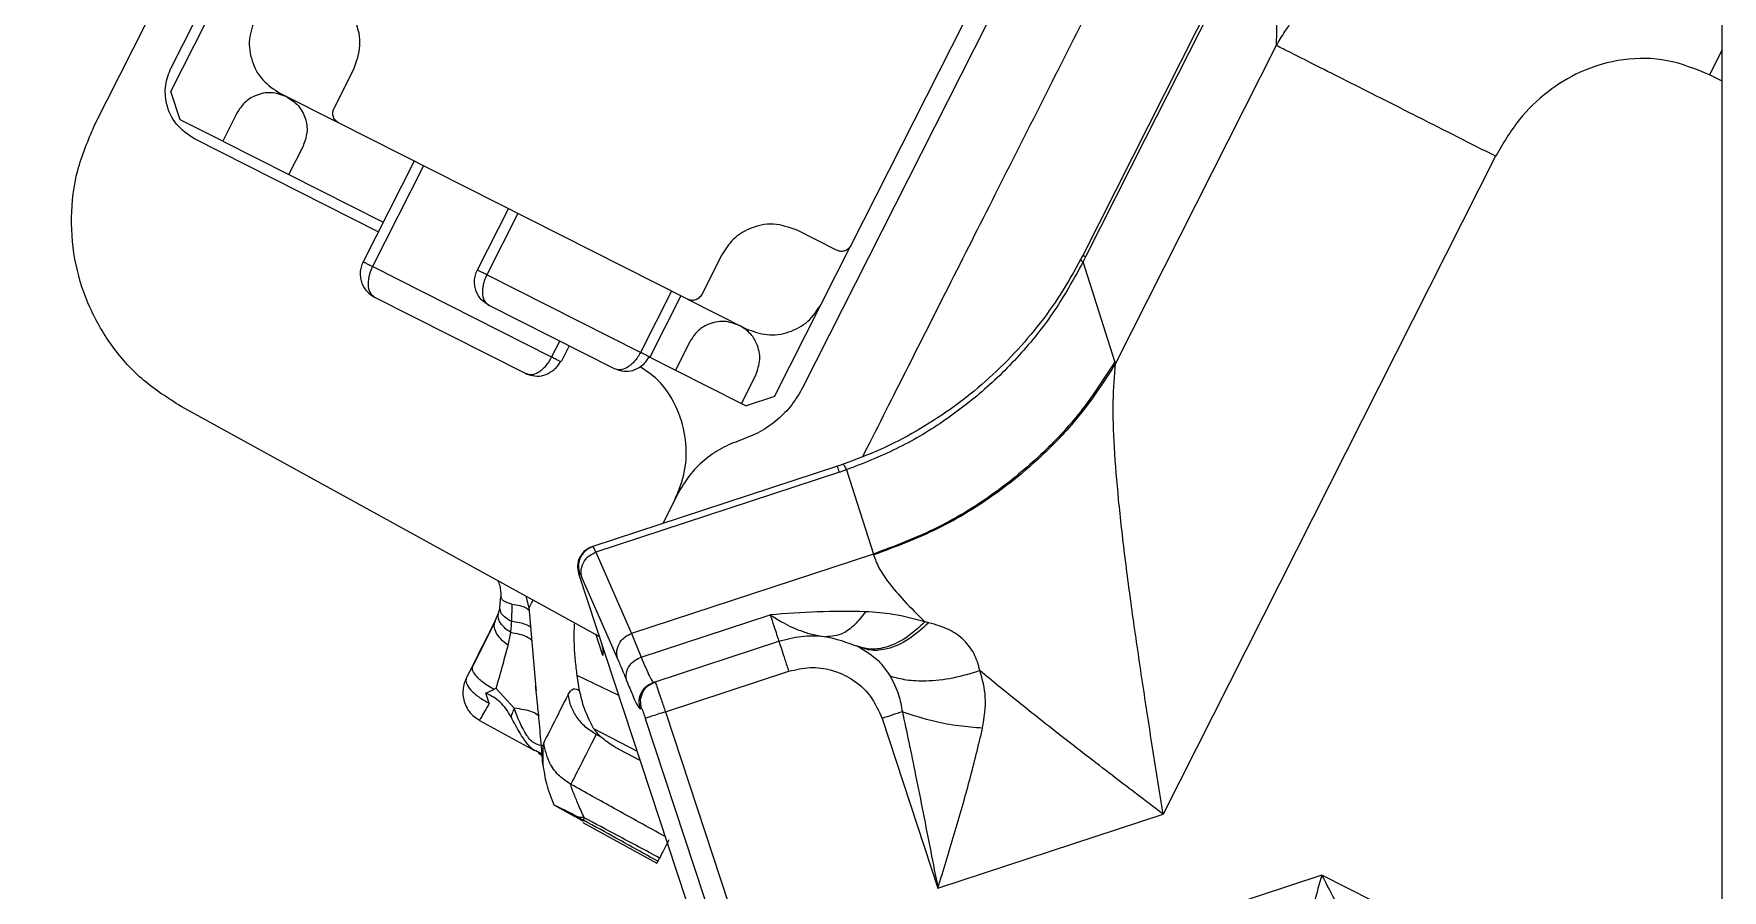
# Model space of a CAD drawing. Header units: millimetres. Extents: x 169 to 14583, y -399 to 10804.
# Drawn here: x 2418 to 2577.8, y 2912 to 2993.1 of the extents above; entities that cross this region are included whole.
import ezdxf

# ---------------------------------------------------------------- set-up
doc = ezdxf.new("R2010")
doc.units = ezdxf.units.MM
doc.header["$LTSCALE"] = 35

msp = doc.modelspace()

# ---------------------------------------------------------------- linework, layer by layer
at = {"color": 7, "linetype": 'Continuous', "lineweight": 18}
for p, q in [((2577.772, 2366.159), (2577.772, 3236.159)), ((2423.729, 2984.335), (2460.433, 3056.959)), ((2430.982, 2987.6), (2462.105, 3049.183)), ((2430.992, 2989.836), (2460.31, 3047.849)), ((2520.108, 3017.628), (2490.789, 2959.616)), ((2512.008, 3006.035), (2495.319, 2973.013)), ((2532.951, 3003.135), (2517.259, 2972.085)), ((2535.634, 2994.659), (2535.579, 2991.954)), ((2535.579, 2991.954), (2520.367, 2961.854)), ((2577.772, 2991.53), (2576.583, 2989.178)), ((2446.404, 2985.969), (2448.299, 2989.717)), ((2577.772, 2988.577), (2576.583, 2989.178)), ((2431.865, 2984.913), (2430.982, 2987.6)), ((2446.846, 2984.625), (2441.312, 2987.422)), ((2435.881, 2982.884), (2431.865, 2984.913)), ((2437.234, 2985.561), (2435.881, 2982.884)), ((2479.868, 2967.936), (2446.846, 2984.625)), ((2450.603, 2974.323), (2433.199, 2983.119)), ((2435.881, 2982.884), (2442.129, 2979.726)), ((2442.129, 2979.726), (2443.482, 2982.404)), ((2556.333, 2981.465), (2524.857, 2919.184)), ((2442.129, 2979.726), (2451.054, 2975.216)), ((2453.986, 2981.017), (2449.159, 2971.467)), ((2454.878, 2980.566), (2450.052, 2971.016)), ((2459.979, 2970.705), (2462.91, 2976.506)), ((2463.803, 2976.055), (2460.871, 2970.254)), ((2493.975, 2972.571), (2490.227, 2974.466)), ((2483.106, 2972.126), (2481.211, 2968.378)), ((2492.522, 2967.479), (2495.319, 2973.013)), ((2467.009, 2962.446), (2450.052, 2971.016)), ((2475.419, 2962.902), (2460.871, 2970.254)), ((2520.31, 2962.038), (2517.294, 2971.471)), ((2478.351, 2968.703), (2475.419, 2962.902)), ((2464.543, 2960.891), (2450.263, 2968.108)), ((2472.952, 2961.347), (2461.082, 2967.346)), ((2479.243, 2968.252), (2476.311, 2962.451)), ((2479.868, 2967.936), (2485.401, 2965.14)), ((2488.102, 2958.733), (2492.522, 2967.479)), ((2467.009, 2962.446), (2467.776, 2963.963)), ((2480.074, 2963.91), (2478.721, 2961.233)), ((2468.668, 2963.512), (2467.902, 2961.995)), ((2476.311, 2962.451), (2476.249, 2962.482)), ((2476.249, 2962.482), (2478.721, 2961.233)), ((2465.24, 2960.71), (2464.543, 2960.891)), ((2467.902, 2961.995), (2467.839, 2962.027)), ((2473.65, 2961.166), (2472.952, 2961.347)), ((2478.721, 2961.233), (2484.968, 2958.076)), ((2484.968, 2958.076), (2486.322, 2960.753)), ((2471.514, 2936.023), (2431.941, 2957.789)), ((2484.968, 2958.076), (2485.415, 2957.85)), ((2488.102, 2958.733), (2485.415, 2957.85)), ((2494.045, 2952.126), (2470.91, 2944.525)), ((2494.233, 2951.553), (2471.189, 2943.982)), ((2494.904, 2951.779), (2497.453, 2943.81)), ((2478.992, 2949.575), (2477.54, 2946.703)), ((2470.943, 2944.526), (2470.582, 2944.384)), ((2470.835, 2944.5), (2470.91, 2944.525)), ((2470.91, 2944.525), (2470.941, 2944.463)), ((2470.941, 2944.463), (2471.189, 2943.982)), ((2471.189, 2943.982), (2474.561, 2936.289)), ((2497.453, 2943.81), (2474.561, 2936.289)), ((2469.559, 2941.976), (2469.635, 2942.001)), ((2469.559, 2941.976), (2497.027, 2858.373)), ((2462.116, 2938.756), (2462.212, 2939.791)), ((2464.868, 2938.684), (2464.602, 2939.872)), ((2461.675, 2937.481), (2461.98, 2938.23)), ((2463.231, 2937.414), (2463.272, 2939.048)), ((2464.863, 2938.794), (2465.508, 2931.105)), ((2461.668, 2937.465), (2459.497, 2933.064)), ((2475.476, 2934.051), (2487.686, 2938.063)), ((2462.886, 2935.151), (2463.145, 2936.377)), ((2471.861, 2934.224), (2471.177, 2936.248)), ((2474.561, 2936.289), (2475.476, 2934.051)), ((2476.798, 2931.723), (2488.505, 2935.57)), ((2492.232, 2936.104), (2492.927, 2935.984)), ((2459.545, 2933.265), (2458.929, 2932.048)), ((2469.657, 2930.86), (2469.43, 2932.318)), ((2473.356, 2930.419), (2469.43, 2932.318)), ((2477.768, 2928.884), (2489.441, 2932.719)), ((2460.786, 2930.656), (2461.543, 2930.999)), ((2461.1, 2929.691), (2460.786, 2930.656)), ((2463.467, 2929.225), (2461.768, 2931.097)), ((2476.85, 2931.682), (2476.259, 2931.45)), ((2476.3, 2931.442), (2476.798, 2931.723)), ((2476.657, 2931.677), (2476.798, 2931.723)), ((2476.798, 2931.723), (2476.834, 2931.626)), ((2475.382, 2929.153), (2475.523, 2929.199)), ((2477.768, 2928.884), (2495.872, 2873.782)), ((2460.173, 2928.068), (2465.398, 2925.208)), ((2470.792, 2927.657), (2470.795, 2927.645)), ((2470.969, 2927.306), (2475.087, 2925.149)), ((2475.869, 2928.26), (2493.973, 2873.158)), ((2498.277, 2928.254), (2503.556, 2912.186)), ((2466.185, 2923.884), (2466.042, 2925.624)), ((2471.696, 2926.479), (2471.224, 2926.73)), ((2465.583, 2925.18), (2466.092, 2924.902)), ((2475.377, 2924.267), (2473.401, 2925.311)), ((2467.205, 2920.061), (2469.138, 2918.992)), ((2470.015, 2918.51), (2469.138, 2918.992)), ((2503.556, 2912.186), (2524.857, 2919.184)), ((2469.953, 2918.397), (2476.971, 2914.537)), ((2539.895, 2913.418), (2506.731, 2902.521)), ((2563.336, 2901.571), (2539.895, 2913.418))]:
    msp.add_line(p, q, dxfattribs=at)
at = {"color": 7, "linetype": 'Continuous', "lineweight": 18, "flags": 128}
for points in [[(2530.361, 2997.32), (2523.179, 2983.11), (2517.536, 2971.945)], [(2469.876, 2941.572), (2471.765, 2937.264), (2473.248, 2933.879)]]:
    msp.add_lwpolyline(points, dxfattribs=at)
at = {"color": 7, "linetype": 'Continuous', "lineweight": 18}
for points, knots in [([(2535.939, 3031.217), (2534.896, 3029.154), (2532.812, 3025.029), (2529.317, 3018.113), (2525.612, 3010.784), (2521.72, 3003.083), (2517.703, 2995.135), (2513.614, 2987.044), (2509.377, 2978.659), (2505.041, 2970.081), (2500.731, 2961.551), (2497.839, 2955.83), (2496.493, 2953.167), (2496.431, 2953.044)], [0, 0, 0, 0, 0.0965915, 0.193183, 0.2897744, 0.3863659, 0.4829574, 0.5795489, 0.6761404, 0.7823781, 0.8886157, 0.9948534, 1, 1, 1, 1]), ([(2448.299, 2989.717), (2448.56, 2990.457), (2449.083, 2991.935), (2448.602, 2994.13), (2447.512, 2995.846), (2446.477, 2996.507), (2445.959, 2996.838)], [0, 0, 0, 0, 0.279619, 0.5592379, 0.7796189, 1, 1, 1, 1]), ([(2438.972, 2994.543), (2438.731, 2993.887), (2438.247, 2992.575), (2438.549, 2990.459), (2439.56, 2988.575), (2440.728, 2987.807), (2441.312, 2987.422)], [0, 0, 0, 0, 0.2500204, 0.4999888, 0.7498503, 1, 1, 1, 1]), ([(2535.579, 2991.954), (2535.847, 2992.394), (2536.32, 2993.172), (2536.835, 2993.926), (2537.059, 2994.254)], [0, 0, 0, 0, 0.5652642, 1, 1, 1, 1]), ([(2556.333, 2981.465), (2555.013, 2982.133), (2552.372, 2983.467), (2548.546, 2985.401), (2544.987, 2987.2), (2541.76, 2988.83), (2539.02, 2990.215), (2536.831, 2991.322), (2535.996, 2991.743), (2535.579, 2991.954)], [0, 0, 0, 0, 0.1400086, 0.2800171, 0.4200257, 0.5600343, 0.7066895, 0.8533448, 1, 1, 1, 1]), ([(2433.199, 2983.119), (2432.587, 2983.534), (2431.362, 2984.364), (2430.499, 2986.3), (2430.367, 2988.214), (2430.784, 2989.296), (2430.992, 2989.836)], [0, 0, 0, 0, 0.279619, 0.5592379, 0.779619, 1, 1, 1, 1]), ([(2576.583, 2989.178), (2575.264, 2989.711), (2572.654, 2990.766), (2568.344, 2990.797), (2564.47, 2989.674), (2561.148, 2987.625), (2558.362, 2984.945), (2557.025, 2982.653), (2556.333, 2981.465)], [0, 0, 0, 0, 0.1758357, 0.3476037, 0.5246248, 0.6711612, 0.8296343, 1, 1, 1, 1]), ([(2441.937, 2987.106), (2441.449, 2987.279), (2440.472, 2987.624), (2439.023, 2987.307), (2437.89, 2986.587), (2437.453, 2985.903), (2437.234, 2985.561)], [0, 0, 0, 0, 0.27961898, 0.55923796, 0.779619, 1, 1, 1, 1]), ([(2441.937, 2987.106), (2442.323, 2986.852), (2443.094, 2986.344), (2443.761, 2985.1), (2443.96, 2983.703), (2443.641, 2982.837), (2443.482, 2982.404)], [0, 0, 0, 0, 0.2503077, 0.5000197, 0.7499119, 1, 1, 1, 1]), ([(2446.846, 2984.625), (2446.723, 2984.708), (2446.478, 2984.874), (2446.306, 2985.262), (2446.279, 2985.644), (2446.362, 2985.861), (2446.404, 2985.969)], [0, 0, 0, 0, 0.2796189, 0.5592379, 0.779619, 1, 1, 1, 1]), ([(2431.941, 2957.789), (2430.728, 2958.558), (2428.302, 2960.097), (2425.393, 2963.321), (2423.199, 2967.039), (2421.835, 2971.221), (2421.423, 2975.659), (2421.96, 2980.181), (2423.139, 2982.95), (2423.729, 2984.335)], [0, 0, 0, 0, 0.1400116, 0.2800232, 0.4200347, 0.5600463, 0.7066975, 0.8533488, 1, 1, 1, 1]), ([(2490.227, 2974.466), (2489.488, 2974.727), (2488.009, 2975.251), (2485.814, 2974.769), (2484.098, 2973.679), (2483.437, 2972.644), (2483.106, 2972.126)], [0, 0, 0, 0, 0.279619, 0.5592379, 0.7796189, 1, 1, 1, 1]), ([(2495.319, 2973.013), (2495.236, 2972.89), (2495.07, 2972.645), (2494.682, 2972.473), (2494.3, 2972.447), (2494.083, 2972.53), (2493.975, 2972.571)], [0, 0, 0, 0, 0.2796189, 0.5592379, 0.779619, 1, 1, 1, 1]), ([(2517.065, 2971.706), (2516.452, 2970.599), (2515.224, 2968.385), (2512.995, 2965.302), (2510.502, 2962.429), (2507.741, 2959.807), (2504.743, 2957.456), (2501.531, 2955.405), (2498.146, 2953.645), (2495.77, 2952.753), (2494.582, 2952.307)], [0, 0, 0, 0, 0.1248332, 0.2497416, 0.3746986, 0.4996924, 0.6247186, 0.7497761, 0.8748669, 1, 1, 1, 1]), ([(2517.259, 2972.085), (2517.223, 2972.014), (2517.159, 2971.888), (2517.094, 2971.762), (2517.065, 2971.706)], [0, 0, 0, 0, 0.559949, 1, 1, 1, 1]), ([(2517.065, 2971.706), (2517.07, 2971.681), (2517.081, 2971.637), (2517.229, 2971.522), (2517.294, 2971.471)], [0, 0, 0, 0, 0.56, 1, 1, 1, 1]), ([(2517.536, 2971.945), (2517.448, 2971.99), (2517.289, 2972.07), (2517.268, 2972.081), (2517.259, 2972.085)], [0, 0, 0, 0, 0.5600017, 1, 1, 1, 1]), ([(2517.536, 2971.945), (2517.491, 2971.856), (2517.411, 2971.698), (2517.33, 2971.54), (2517.294, 2971.471)], [0, 0, 0, 0, 0.559886, 1, 1, 1, 1]), ([(2449.159, 2971.467), (2449.088, 2971.3), (2448.945, 2970.968), (2448.875, 2970.436), (2448.908, 2969.921), (2449.084, 2969.287), (2449.5, 2968.598), (2450.009, 2968.271), (2450.263, 2968.108)], [0, 0, 0, 0, 0.1275387, 0.2545409, 0.3807528, 0.5061029, 0.7537658, 1, 1, 1, 1]), ([(2450.052, 2971.016), (2449.939, 2971.073), (2449.767, 2971.16), (2449.559, 2971.265), (2449.416, 2971.337), (2449.301, 2971.396), (2449.19, 2971.452), (2449.171, 2971.461), (2449.159, 2971.467)], [0, 0, 0, 0, 0.2394628, 0.3683684, 0.5000082, 0.6316466, 0.7605483, 1, 1, 1, 1]), ([(2450.052, 2971.016), (2449.989, 2970.882), (2449.862, 2970.607), (2449.731, 2970.177), (2449.65, 2969.745), (2449.624, 2969.165), (2449.768, 2968.497), (2450.093, 2968.242), (2450.263, 2968.108)], [0, 0, 0, 0, 0.1047418, 0.2133012, 0.3267761, 0.4461291, 0.7102175, 1, 1, 1, 1]), ([(2461.082, 2967.346), (2460.828, 2967.509), (2460.32, 2967.836), (2459.903, 2968.525), (2459.727, 2969.159), (2459.695, 2969.674), (2459.765, 2970.206), (2459.907, 2970.538), (2459.979, 2970.705)], [0, 0, 0, 0, 0.2462342, 0.4938971, 0.6192472, 0.7454591, 0.8724613, 1, 1, 1, 1]), ([(2460.871, 2970.254), (2460.759, 2970.311), (2460.586, 2970.398), (2460.378, 2970.503), (2460.235, 2970.575), (2460.12, 2970.634), (2460.009, 2970.69), (2459.991, 2970.699), (2459.979, 2970.705)], [0, 0, 0, 0, 0.2394628, 0.3683684, 0.5000082, 0.6316466, 0.7605483, 1, 1, 1, 1]), ([(2460.871, 2970.254), (2460.809, 2970.119), (2460.681, 2969.845), (2460.55, 2969.415), (2460.469, 2968.983), (2460.443, 2968.403), (2460.587, 2967.735), (2460.912, 2967.48), (2461.082, 2967.346)], [0, 0, 0, 0, 0.1047418, 0.2133012, 0.3267761, 0.4461291, 0.7102175, 1, 1, 1, 1]), ([(2517.294, 2971.471), (2516.497, 2970.02), (2514.879, 2967.071), (2511.723, 2963.011), (2508.094, 2959.359), (2504.027, 2956.238), (2499.66, 2953.64), (2496.497, 2952.402), (2494.904, 2951.779)], [0, 0, 0, 0, 0.1623261, 0.3298989, 0.5029314, 0.6665567, 0.8321969, 1, 1, 1, 1]), ([(2481.211, 2968.378), (2481.128, 2968.255), (2480.962, 2968.01), (2480.575, 2967.838), (2480.192, 2967.811), (2479.976, 2967.895), (2479.868, 2967.936)], [0, 0, 0, 0, 0.27961891, 0.55923794, 0.77961898, 1, 1, 1, 1]), ([(2485.401, 2965.14), (2486.057, 2964.898), (2487.369, 2964.414), (2489.485, 2964.717), (2491.369, 2965.727), (2492.138, 2966.895), (2492.522, 2967.479)], [0, 0, 0, 0, 0.2500204, 0.4999888, 0.7498503, 1, 1, 1, 1]), ([(2484.777, 2965.455), (2484.288, 2965.628), (2483.312, 2965.974), (2481.863, 2965.656), (2480.73, 2964.936), (2480.293, 2964.252), (2480.074, 2963.91)], [0, 0, 0, 0, 0.27961898, 0.55923795, 0.77961898, 1, 1, 1, 1]), ([(2486.322, 2960.753), (2486.494, 2961.241), (2486.84, 2962.217), (2486.522, 2963.667), (2485.802, 2964.8), (2485.118, 2965.237), (2484.777, 2965.455)], [0, 0, 0, 0, 0.2796189, 0.5592379, 0.7796189, 1, 1, 1, 1]), ([(2464.543, 2960.891), (2464.717, 2960.838), (2465.067, 2960.73), (2465.626, 2960.927), (2466.082, 2961.242), (2466.423, 2961.568), (2466.746, 2961.972), (2466.921, 2962.288), (2467.009, 2962.446)], [0, 0, 0, 0, 0.2462342, 0.4938971, 0.6192472, 0.7454591, 0.8724613, 1, 1, 1, 1]), ([(2467.839, 2962.027), (2467.839, 2962.027), (2467.828, 2962.032), (2467.755, 2962.069), (2467.646, 2962.124), (2467.502, 2962.197), (2467.294, 2962.302), (2467.121, 2962.389), (2467.009, 2962.446)], [0, 0, 0, 0, 0.0008986, 0.1702391, 0.3431714, 0.516102, 0.6854375, 1, 1, 1, 1]), ([(2475.419, 2962.902), (2475.331, 2962.743), (2475.156, 2962.427), (2474.833, 2962.024), (2474.492, 2961.697), (2474.035, 2961.383), (2473.477, 2961.186), (2473.127, 2961.294), (2472.952, 2961.347)], [0, 0, 0, 0, 0.1275387, 0.2545409, 0.3807528, 0.5061029, 0.7537658, 1, 1, 1, 1]), ([(2473.195, 2961.268), (2473.474, 2961.195), (2474.021, 2961.052), (2474.898, 2961.218), (2475.559, 2961.617), (2476, 2962.078), (2476.167, 2962.349), (2476.249, 2962.482)], [0, 0, 0, 0, 0.2599095, 0.5108451, 0.7575829, 0.8803086, 1, 1, 1, 1]), ([(2476.249, 2962.482), (2476.249, 2962.482), (2476.237, 2962.488), (2476.165, 2962.525), (2476.056, 2962.58), (2475.911, 2962.653), (2475.704, 2962.758), (2475.531, 2962.845), (2475.419, 2962.902)], [0, 0, 0, 0, 0.0008986, 0.1702391, 0.3431714, 0.516102, 0.6854375, 1, 1, 1, 1]), ([(2464.786, 2960.812), (2465.064, 2960.739), (2465.612, 2960.596), (2466.488, 2960.762), (2467.149, 2961.162), (2467.591, 2961.622), (2467.757, 2961.893), (2467.839, 2962.027)], [0, 0, 0, 0, 0.2599095, 0.5108451, 0.7575829, 0.8803086, 1, 1, 1, 1]), ([(2478.668, 2948.935), (2479.034, 2949.844), (2479.767, 2951.663), (2479.811, 2954.655), (2478.982, 2957.649), (2477.471, 2960.148), (2475.929, 2961.169), (2475.349, 2961.553)], [0, 0, 0, 0, 0.20466108, 0.40932216, 0.61398323, 0.85485443, 1, 1, 1, 1]), ([(2520.31, 2962.038), (2519.334, 2960.516), (2517.364, 2957.444), (2513.589, 2953.337), (2509.017, 2949.506), (2503.643, 2946.149), (2499.504, 2944.585), (2497.453, 2943.81)], [0, 0, 0, 0, 0.1844255, 0.371964, 0.5607908, 0.7823333, 1, 1, 1, 1]), ([(2520.367, 2961.854), (2519.388, 2960.338), (2517.415, 2957.28), (2513.633, 2953.193), (2509.053, 2949.382), (2503.673, 2946.045), (2499.53, 2944.494), (2497.477, 2943.725)], [0, 0, 0, 0, 0.1844245, 0.3719628, 0.5607898, 0.7823329, 1, 1, 1, 1]), ([(2524.857, 2919.184), (2524.526, 2921.284), (2523.866, 2925.475), (2522.91, 2931.686), (2522.024, 2937.734), (2521.25, 2943.526), (2520.63, 2948.964), (2520.23, 2953.912), (2520.066, 2958.316), (2520.268, 2960.692), (2520.367, 2961.854)], [0, 0, 0, 0, 0.1322772, 0.2639222, 0.3942476, 0.5225444, 0.6480395, 0.769927, 0.8874401, 1, 1, 1, 1]), ([(2520.367, 2961.854), (2520.356, 2961.889), (2520.338, 2961.951), (2520.319, 2962.012), (2520.31, 2962.038)], [0, 0, 0, 0, 0.5599975, 1, 1, 1, 1]), ([(2490.789, 2959.616), (2490.458, 2959.044), (2489.793, 2957.895), (2488.376, 2956.477), (2486.75, 2955.304), (2485.508, 2954.831), (2484.89, 2954.595)], [0, 0, 0, 0, 0.2485831, 0.4997889, 0.7511484, 1, 1, 1, 1]), ([(2484.89, 2954.595), (2484.273, 2954.36), (2483.033, 2953.887), (2481.406, 2952.715), (2479.989, 2951.297), (2479.323, 2950.147), (2478.992, 2949.575)], [0, 0, 0, 0, 0.2485831, 0.4997889, 0.7511484, 1, 1, 1, 1]), ([(2494.582, 2952.307), (2494.482, 2952.273), (2494.303, 2952.212), (2494.124, 2952.152), (2494.045, 2952.126)], [0, 0, 0, 0, 0.5600349, 1, 1, 1, 1]), ([(2494.233, 2951.553), (2494.173, 2951.737), (2494.065, 2952.064), (2494.051, 2952.107), (2494.045, 2952.126)], [0, 0, 0, 0, 0.5598498, 1, 1, 1, 1]), ([(2494.904, 2951.779), (2494.779, 2951.736), (2494.556, 2951.66), (2494.332, 2951.586), (2494.233, 2951.553)], [0, 0, 0, 0, 0.5600869, 1, 1, 1, 1]), ([(2494.582, 2952.307), (2494.617, 2952.285), (2494.678, 2952.245), (2494.835, 2951.921), (2494.904, 2951.779)], [0, 0, 0, 0, 0.56, 1, 1, 1, 1]), ([(2470.835, 2944.5), (2470.694, 2944.444), (2470.414, 2944.333), (2469.999, 2944.005), (2469.693, 2943.591), (2469.517, 2943.13), (2469.423, 2942.61), (2469.505, 2942.226), (2469.559, 2941.976)], [0, 0, 0, 0, 0.1447641, 0.2874231, 0.5003107, 0.6291079, 0.7575858, 1, 1, 1, 1]), ([(2470.91, 2944.525), (2470.652, 2944.403), (2470.115, 2944.149), (2469.646, 2943.426), (2469.486, 2942.665), (2469.587, 2942.216), (2469.635, 2942.001)], [0, 0, 0, 0, 0.2702613, 0.5624294, 0.7897364, 1, 1, 1, 1]), ([(2469.876, 2941.572), (2469.83, 2941.835), (2469.734, 2942.382), (2470.051, 2943.146), (2470.57, 2943.706), (2470.988, 2943.892), (2471.189, 2943.982)], [0, 0, 0, 0, 0.2699147, 0.5617624, 0.7891681, 1, 1, 1, 1]), ([(2497.477, 2943.725), (2497.472, 2943.741), (2497.464, 2943.77), (2497.456, 2943.798), (2497.453, 2943.81)], [0, 0, 0, 0, 0.55999993, 1, 1, 1, 1]), ([(2497.477, 2943.725), (2497.616, 2943.331), (2497.9, 2942.526), (2498.901, 2941.059), (2500.338, 2939.359), (2501.651, 2938.063), (2502.334, 2937.388)], [0, 0, 0, 0, 0.2300471, 0.4692796, 0.7236206, 1, 1, 1, 1]), ([(2469.635, 2942.001), (2469.66, 2941.982), (2469.706, 2941.948), (2469.824, 2941.687), (2469.876, 2941.572)], [0, 0, 0, 0, 0.5598599, 1, 1, 1, 1]), ([(2461.913, 2941.331), (2461.979, 2941.17), (2462.163, 2940.718), (2462.193, 2940.153), (2462.212, 2939.791)], [0, 0, 0, 0, 0.3582852, 1, 1, 1, 1]), ([(2463.272, 2939.048), (2463.116, 2939.096), (2462.802, 2939.193), (2462.47, 2939.378), (2462.254, 2939.58), (2462.226, 2939.722), (2462.212, 2939.791)], [0, 0, 0, 0, 0.2496933, 0.5035364, 0.7555486, 1, 1, 1, 1]), ([(2463.145, 2936.377), (2462.916, 2936.54), (2462.454, 2936.868), (2462.074, 2937.391), (2461.913, 2937.856), (2461.958, 2938.108), (2461.98, 2938.23)], [0, 0, 0, 0, 0.2800174, 0.5671265, 0.7888365, 1, 1, 1, 1]), ([(2461.98, 2938.23), (2462.01, 2938.328), (2462.06, 2938.495), (2462.099, 2938.679), (2462.116, 2938.756)], [0, 0, 0, 0, 0.5834363, 1, 1, 1, 1]), ([(2463.231, 2937.414), (2463.031, 2937.53), (2462.628, 2937.764), (2462.159, 2938.237), (2462.132, 2938.561), (2462.116, 2938.756)], [0, 0, 0, 0, 0.2799614, 0.5661463, 1, 1, 1, 1]), ([(2464.92, 2938.443), (2464.823, 2938.53), (2464.628, 2938.704), (2464.058, 2938.912), (2463.532, 2939.003), (2463.272, 2939.048)], [0, 0, 0, 0, 0.3350347, 0.6711006, 1, 1, 1, 1]), ([(2464.885, 2938.719), (2464.898, 2938.745), (2464.928, 2938.804), (2465.095, 2939.137), (2465.234, 2939.414), (2465.259, 2939.464)], [0, 0, 0, 0, 0.3917655, 0.891441, 1, 1, 1, 1]), ([(2496.706, 2938.355), (2495.188, 2938.37), (2492.193, 2938.4), (2489.175, 2938.174), (2487.686, 2938.063)], [0, 0, 0, 0, 0.5067231, 1, 1, 1, 1]), ([(2496.706, 2938.355), (2496.374, 2937.921), (2495.708, 2937.051), (2494.41, 2936.081), (2493.485, 2936.021), (2492.927, 2935.984)], [0, 0, 0, 0, 0.2830837, 0.5674959, 1, 1, 1, 1]), ([(2502.334, 2937.388), (2501.338, 2937.665), (2499.535, 2938.166), (2497.581, 2938.297), (2496.706, 2938.355)], [0, 0, 0, 0, 0.55243127, 1, 1, 1, 1]), ([(2459.545, 2933.265), (2459.959, 2934.086), (2460.693, 2935.538), (2461.377, 2936.892), (2461.675, 2937.481)], [0, 0, 0, 0, 0.5648918, 1, 1, 1, 1]), ([(2462.886, 2935.151), (2462.638, 2935.354), (2462.121, 2935.776), (2461.691, 2936.445), (2461.531, 2937.04), (2461.628, 2937.335), (2461.675, 2937.481)], [0, 0, 0, 0, 0.2638762, 0.5492458, 0.7779673, 1, 1, 1, 1]), ([(2463.145, 2936.377), (2463.165, 2936.571), (2463.2, 2936.91), (2463.222, 2937.263), (2463.231, 2937.414)], [0, 0, 0, 0, 0.5697667, 1, 1, 1, 1]), ([(2465.024, 2936.879), (2464.889, 2936.974), (2464.547, 2937.213), (2463.726, 2937.338), (2463.231, 2937.414)], [0, 0, 0, 0, 0.3968176, 1, 1, 1, 1]), ([(2465.024, 2936.879), (2464.889, 2936.974), (2464.547, 2937.213), (2463.726, 2937.338), (2463.231, 2937.414)], [0, 0, 0, 0, 0.3968176, 1, 1, 1, 1]), ([(2469.43, 2932.318), (2469.365, 2932.792), (2469.237, 2933.725), (2469.151, 2935.186), (2469.128, 2936.403), (2469.172, 2937.058), (2469.188, 2937.303)], [0, 0, 0, 0, 0.300171, 0.5911825, 0.8475164, 1, 1, 1, 1]), ([(2487.686, 2938.063), (2488.094, 2937.806), (2488.821, 2937.347), (2489.849, 2936.832), (2490.859, 2936.434), (2491.657, 2936.198), (2492.133, 2936.12), (2492.232, 2936.104)], [0, 0, 0, 0, 0.2555567, 0.455488, 0.6745909, 0.9317351, 1, 1, 1, 1]), ([(2502.334, 2937.388), (2501.72, 2936.831), (2500.472, 2935.699), (2498.657, 2934.913), (2497.083, 2934.713), (2496.265, 2934.991), (2495.864, 2935.127)], [0, 0, 0, 0, 0.2764694, 0.5616594, 0.7845244, 1, 1, 1, 1]), ([(2502.691, 2937.311), (2502.057, 2936.742), (2500.767, 2935.585), (2498.892, 2934.791), (2497.272, 2934.603), (2496.438, 2934.901), (2496.029, 2935.048)], [0, 0, 0, 0, 0.2761534, 0.5615147, 0.7845629, 1, 1, 1, 1]), ([(2502.691, 2937.311), (2502.625, 2937.325), (2502.506, 2937.352), (2502.387, 2937.377), (2502.334, 2937.388)], [0, 0, 0, 0, 0.5592093, 1, 1, 1, 1]), ([(2507.532, 2932.776), (2507.379, 2933.327), (2507.079, 2934.403), (2506.06, 2935.724), (2504.617, 2936.755), (2503.36, 2937.118), (2502.691, 2937.311)], [0, 0, 0, 0, 0.2411078, 0.4704752, 0.7185763, 1, 1, 1, 1]), ([(2461.768, 2931.097), (2461.984, 2931.869), (2462.368, 2933.246), (2462.728, 2934.57), (2462.886, 2935.151)], [0, 0, 0, 0, 0.5606675, 1, 1, 1, 1]), ([(2465.149, 2935.61), (2465.004, 2935.742), (2464.628, 2936.083), (2463.71, 2936.265), (2463.145, 2936.377)], [0, 0, 0, 0, 0.38525864, 1, 1, 1, 1]), ([(2465.149, 2935.61), (2465.004, 2935.742), (2464.628, 2936.083), (2463.71, 2936.265), (2463.145, 2936.377)], [0, 0, 0, 0, 0.3852586, 1, 1, 1, 1]), ([(2471.742, 2935.331), (2471.744, 2935.292), (2471.75, 2935.203), (2471.858, 2934.827), (2471.86, 2934.421), (2471.861, 2934.224)], [0, 0, 0, 0, 0.2769516, 0.6482868, 1, 1, 1, 1]), ([(2473.248, 2933.879), (2473.202, 2934.152), (2473.108, 2934.697), (2473.424, 2935.449), (2473.931, 2936.006), (2474.351, 2936.194), (2474.561, 2936.289)], [0, 0, 0, 0, 0.2796247, 0.5592494, 0.7796247, 1, 1, 1, 1]), ([(2488.505, 2935.57), (2489.204, 2935.75), (2490.602, 2936.11), (2493.216, 2936.098), (2494.962, 2935.446), (2496.029, 2935.048)], [0, 0, 0, 0, 0.2803541, 0.5607081, 1, 1, 1, 1]), ([(2496.029, 2935.048), (2496.693, 2934.651), (2497.897, 2933.931), (2498.693, 2932.764), (2499.049, 2932.241)], [0, 0, 0, 0, 0.5518455, 1, 1, 1, 1]), ([(2473.248, 2933.879), (2473.395, 2933.54), (2473.655, 2932.934), (2473.978, 2932.13), (2474.119, 2931.777)], [0, 0, 0, 0, 0.5599647, 1, 1, 1, 1]), ([(2474.119, 2931.777), (2474.081, 2932.02), (2474, 2932.527), (2474.333, 2933.246), (2474.859, 2933.779), (2475.276, 2933.963), (2475.476, 2934.051)], [0, 0, 0, 0, 0.2702576, 0.5620928, 0.7893321, 1, 1, 1, 1]), ([(2475.476, 2934.051), (2475.77, 2933.348), (2476.359, 2931.942), (2476.557, 2931.765), (2476.657, 2931.677)], [0, 0, 0, 0, 0.5000131, 1, 1, 1, 1]), ([(2458.914, 2932.018), (2458.834, 2931.826), (2458.672, 2931.439), (2458.589, 2930.808), (2458.63, 2930.16), (2458.823, 2929.514), (2459.17, 2928.915), (2459.63, 2928.414), (2460.012, 2928.195), (2460.189, 2928.093)], [0, 0, 0, 0, 0.1368149, 0.2748256, 0.4162318, 0.5625951, 0.7134376, 0.8669412, 1, 1, 1, 1]), ([(2458.929, 2932.048), (2458.903, 2931.896), (2458.851, 2931.592), (2459.302, 2930.948), (2460.07, 2930.269), (2460.756, 2929.884), (2461.1, 2929.691)], [0, 0, 0, 0, 0.25, 0.5, 0.75, 1, 1, 1, 1]), ([(2461.543, 2930.999), (2461.184, 2931.214), (2460.464, 2931.643), (2459.785, 2932.324), (2459.462, 2932.889), (2459.517, 2933.14), (2459.545, 2933.265)], [0, 0, 0, 0, 0.2796497, 0.5592995, 0.7796498, 1, 1, 1, 1]), ([(2474.119, 2931.777), (2474.302, 2931.326), (2474.668, 2930.425), (2475.144, 2929.385), (2475.292, 2929.241), (2475.382, 2929.153)], [0, 0, 0, 0, 0.2801171, 0.5603317, 1, 1, 1, 1]), ([(2489.441, 2932.719), (2490.109, 2932.875), (2491.446, 2933.186), (2493.516, 2932.905), (2495.515, 2932.029), (2497.282, 2930.469), (2497.945, 2928.992), (2498.277, 2928.254)], [0, 0, 0, 0, 0.18675329, 0.37359523, 0.56032248, 0.7801874, 1, 1, 1, 1]), ([(2507.532, 2932.776), (2506.681, 2932.514), (2504.952, 2931.982), (2502.572, 2931.74), (2500.559, 2931.824), (2499.548, 2932.103), (2499.049, 2932.241)], [0, 0, 0, 0, 0.2763696, 0.5608841, 0.7836304, 1, 1, 1, 1]), ([(2499.049, 2932.241), (2499.345, 2931.665), (2499.885, 2930.612), (2500.097, 2929.423), (2500.194, 2928.884)], [0, 0, 0, 0, 0.5465877, 1, 1, 1, 1]), ([(2524.857, 2919.184), (2523.973, 2919.859), (2522.361, 2921.089), (2519.933, 2922.949), (2517.668, 2924.692), (2514.655, 2927.03), (2511.217, 2929.737), (2508.707, 2931.807), (2507.532, 2932.776)], [0, 0, 0, 0, 0.145739, 0.2657217, 0.4025454, 0.5245044, 0.7775209, 1, 1, 1, 1]), ([(2507.784, 2927.332), (2507.94, 2928.325), (2508.242, 2930.239), (2507.763, 2931.952), (2507.532, 2932.776)], [0, 0, 0, 0, 0.518441, 1, 1, 1, 1]), ([(2463.162, 2928.4), (2462.859, 2928.905), (2462.28, 2929.872), (2461.269, 2930.402), (2460.786, 2930.656)], [0, 0, 0, 0, 0.5219564, 1, 1, 1, 1]), ([(2461.768, 2931.097), (2461.726, 2931.079), (2461.651, 2931.046), (2461.576, 2931.013), (2461.543, 2930.999)], [0, 0, 0, 0, 0.5595372, 1, 1, 1, 1]), ([(2466.042, 2925.624), (2465.971, 2926.443), (2465.839, 2927.989), (2465.67, 2929.617), (2465.577, 2930.509), (2465.529, 2930.961), (2465.496, 2931.233), (2465.485, 2931.309), (2465.49, 2931.284), (2465.501, 2931.19), (2465.502, 2931.183)], [0, 0, 0, 0, 0.2702455, 0.5105277, 0.6163079, 0.7161696, 0.8109745, 0.9017416, 0.9924927, 1, 1, 1, 1]), ([(2465.515, 2931.072), (2465.519, 2931.038), (2465.525, 2930.994), (2465.535, 2930.896), (2465.538, 2930.872)], [0, 0, 0, 0, 0.75568012, 1, 1, 1, 1]), ([(2468.568, 2930.529), (2468.726, 2930.759), (2469.049, 2931.228), (2469.452, 2930.984), (2469.657, 2930.86)], [0, 0, 0, 0, 0.4898312, 1, 1, 1, 1]), ([(2470.969, 2927.306), (2470.65, 2927.933), (2470.064, 2929.087), (2469.784, 2930.304), (2469.657, 2930.86)], [0, 0, 0, 0, 0.5434526, 1, 1, 1, 1]), ([(2475.382, 2929.153), (2475.327, 2929.433), (2475.213, 2930.016), (2475.517, 2930.822), (2476.034, 2931.403), (2476.455, 2931.588), (2476.657, 2931.677)], [0, 0, 0, 0, 0.2702613, 0.5624294, 0.7897364, 1, 1, 1, 1]), ([(2475.523, 2929.199), (2475.47, 2929.458), (2475.362, 2929.977), (2475.603, 2930.738), (2475.944, 2931.258), (2476.238, 2931.41), (2476.3, 2931.442)], [0, 0, 0, 0, 0.3060846, 0.6121692, 0.9182537, 1, 1, 1, 1]), ([(2476.834, 2931.626), (2476.845, 2931.598), (2476.875, 2931.521), (2477.076, 2930.933), (2477.391, 2930.004), (2477.642, 2929.257), (2477.768, 2928.884)], [0, 0, 0, 0, 0.1538047, 0.4358698, 0.7179349, 1, 1, 1, 1]), ([(2461.1, 2929.691), (2460.948, 2929.419), (2460.639, 2928.863), (2460.308, 2928.284), (2460.227, 2928.155), (2460.189, 2928.093)], [0, 0, 0, 0, 0.3345389, 0.6826353, 1, 1, 1, 1]), ([(2463.467, 2929.225), (2463.402, 2929.066), (2463.285, 2928.779), (2463.2, 2928.517), (2463.162, 2928.4)], [0, 0, 0, 0, 0.5548095, 1, 1, 1, 1]), ([(2465.835, 2928.458), (2465.655, 2928.602), (2465.2, 2928.966), (2464.12, 2929.127), (2463.467, 2929.225)], [0, 0, 0, 0, 0.3950656, 1, 1, 1, 1]), ([(2466.169, 2925.68), (2466.045, 2925.678), (2465.889, 2925.675), (2465.484, 2925.848), (2465.283, 2925.967), (2465.112, 2926.105), (2464.903, 2926.307), (2464.181, 2927.292), (2463.796, 2928.333), (2463.467, 2929.225)], [0, 0, 0, 0, 0.2703978, 0.3407797, 0.3969883, 0.4237431, 0.4550791, 0.5332092, 1, 1, 1, 1]), ([(2465.835, 2928.458), (2465.655, 2928.602), (2465.2, 2928.966), (2464.12, 2929.127), (2463.467, 2929.225)], [0, 0, 0, 0, 0.3950656, 1, 1, 1, 1]), ([(2475.523, 2929.199), (2475.534, 2929.183), (2475.556, 2929.15), (2475.65, 2928.899), (2475.759, 2928.588), (2475.832, 2928.369), (2475.869, 2928.26)], [0, 0, 0, 0, 0.2796826, 0.559307, 0.7796554, 1, 1, 1, 1]), ([(2477.768, 2928.884), (2477.524, 2928.804), (2477.037, 2928.644), (2476.418, 2928.441), (2475.976, 2928.295), (2475.904, 2928.272), (2475.869, 2928.26)], [0, 0, 0, 0, 0.25, 0.5, 0.75, 1, 1, 1, 1]), ([(2500.194, 2928.884), (2499.871, 2928.778), (2499.295, 2928.589), (2498.588, 2928.357), (2498.277, 2928.254)], [0, 0, 0, 0, 0.55932771, 1, 1, 1, 1]), ([(2500.194, 2928.884), (2500.396, 2927.936), (2500.823, 2925.933), (2501.478, 2922.74), (2502.164, 2919.28), (2502.867, 2915.72), (2503.33, 2913.345), (2503.556, 2912.186)], [0, 0, 0, 0, 0.1711365, 0.3616892, 0.5744784, 0.7922055, 1, 1, 1, 1]), ([(2507.784, 2927.332), (2507.032, 2927.392), (2505.511, 2927.513), (2502.82, 2927.992), (2501.186, 2928.547), (2500.194, 2928.884)], [0, 0, 0, 0, 0.2778945, 0.5616266, 1, 1, 1, 1]), ([(2460.189, 2928.093), (2460.185, 2928.086), (2460.174, 2928.068), (2460.178, 2928.077), (2460.18, 2928.082)], [0, 0, 0, 0, 0.38491608, 1, 1, 1, 1]), ([(2465.728, 2925.077), (2465.575, 2925.139), (2465.142, 2925.315), (2464.613, 2925.941), (2463.921, 2926.979), (2463.45, 2927.861), (2463.162, 2928.4)], [0, 0, 0, 0, 0.1437244, 0.4069654, 0.6372583, 1, 1, 1, 1]), ([(2472.857, 2925.623), (2472.445, 2925.896), (2471.651, 2926.423), (2471.191, 2927.019), (2470.969, 2927.306)], [0, 0, 0, 0, 0.517864, 1, 1, 1, 1]), ([(2503.556, 2912.186), (2504.074, 2913.892), (2505.11, 2917.301), (2506.596, 2922.383), (2507.389, 2925.684), (2507.784, 2927.332)], [0, 0, 0, 0, 0.3340798, 0.667595, 1, 1, 1, 1]), ([(2466.255, 2925.952), (2466.215, 2925.786), (2466.135, 2925.446), (2466.168, 2924.414), (2466.185, 2923.884)], [0, 0, 0, 0, 0.4860786, 1, 1, 1, 1]), ([(2468.836, 2922.006), (2468.462, 2922.253), (2467.698, 2922.757), (2466.663, 2924.074), (2466.409, 2925.242), (2466.255, 2925.952)], [0, 0, 0, 0, 0.27408827, 0.55882448, 1, 1, 1, 1]), ([(2473.401, 2925.311), (2473.297, 2925.368), (2473.113, 2925.467), (2472.934, 2925.576), (2472.857, 2925.623)], [0, 0, 0, 0, 0.5645236, 1, 1, 1, 1]), ([(2465.704, 2925.04), (2465.716, 2925.031), (2465.966, 2924.844), (2466.071, 2924.743), (2466.172, 2924.646)], [0, 0, 0, 0, 0.0440599, 1, 1, 1, 1]), ([(2466.185, 2923.884), (2466.273, 2923.285), (2466.465, 2921.972), (2466.944, 2920.734), (2467.205, 2920.061)], [0, 0, 0, 0, 0.4566469, 1, 1, 1, 1]), ([(2470.085, 2918.855), (2469.891, 2919.29), (2469.516, 2920.131), (2469.106, 2921.105), (2468.857, 2921.773), (2468.843, 2921.93), (2468.836, 2922.006)], [0, 0, 0, 0, 0.30752734, 0.59442295, 0.80312985, 1, 1, 1, 1]), ([(2477.742, 2917.068), (2476.138, 2917.958), (2473.169, 2919.604), (2470.201, 2921.25), (2468.836, 2922.006)], [0, 0, 0, 0, 0.5404297, 1, 1, 1, 1]), ([(2469.471, 2918.924), (2469.026, 2919.159), (2468.371, 2919.505), (2467.631, 2919.865), (2467.348, 2919.995), (2467.205, 2920.061)], [0, 0, 0, 0, 0.5106235, 0.7527439, 1, 1, 1, 1]), ([(2470.085, 2918.855), (2469.969, 2918.865), (2469.761, 2918.883), (2469.56, 2918.912), (2469.471, 2918.924)], [0, 0, 0, 0, 0.56, 1, 1, 1, 1]), ([(2469.471, 2918.924), (2469.573, 2918.869), (2469.756, 2918.77), (2469.94, 2918.669), (2470.021, 2918.624)], [0, 0, 0, 0, 0.5554385, 1, 1, 1, 1]), ([(2470.021, 2918.624), (2470.033, 2918.667), (2470.055, 2918.743), (2470.076, 2918.821), (2470.085, 2918.855)], [0, 0, 0, 0, 0.5603643, 1, 1, 1, 1]), ([(2477.067, 2914.728), (2475.764, 2915.449), (2473.415, 2916.747), (2471.067, 2918.046), (2470.021, 2918.624)], [0, 0, 0, 0, 0.5549095, 1, 1, 1, 1]), ([(2477.223, 2915.037), (2475.891, 2915.75), (2473.511, 2917.022), (2471.132, 2918.295), (2470.085, 2918.855)], [0, 0, 0, 0, 0.56, 1, 1, 1, 1]), ([(2449.436, 2903.444), (2447.712, 2903.469), (2444.26, 2903.518), (2439.117, 2903.817), (2433.228, 2904.347), (2426.656, 2905.222), (2420.94, 2906.27), (2416.735, 2907.187), (2414.138, 2907.805), (2412.049, 2908.34), (2410.309, 2908.809), (2408.727, 2909.252), (2407.083, 2909.734), (2405.736, 2910.146), (2404.774, 2910.448), (2404.046, 2910.681), (2403.288, 2910.927), (2402.437, 2911.209), (2401.395, 2911.562), (2400.161, 2911.991), (2398.733, 2912.502), (2397.46, 2912.973), (2396.409, 2913.373), (2395.642, 2913.669), (2394.877, 2913.97), (2394.113, 2914.275), (2393.39, 2914.567), (2392.74, 2914.835), (2392.11, 2915.097), (2391.324, 2915.428), (2390.47, 2915.795), (2389.854, 2916.065), (2389.602, 2916.176)], [0, 0, 0, 0, 0.0809773, 0.1620886, 0.2435212, 0.3664755, 0.4906099, 0.53731, 0.5842012, 0.6252505, 0.64553, 0.6740662, 0.7067725, 0.729988, 0.742963, 0.7558854, 0.7671097, 0.7815204, 0.799128, 0.8199441, 0.8439793, 0.8712408, 0.8841289, 0.8970209, 0.909915, 0.9228083, 0.9356966, 0.9465686, 0.9559201, 0.967878, 0.9868298, 1, 1, 1, 1]), ([(2478.092, 2916.756), (2478.005, 2916.584), (2477.831, 2916.239), (2477.426, 2915.438), (2477.223, 2915.037)], [0, 0, 0, 0, 0.4996187, 1, 1, 1, 1]), ([(2476.982, 2914.56), (2476.978, 2914.553), (2476.946, 2914.489), (2477.01, 2914.616), (2477.067, 2914.728)], [0, 0, 0, 0, 0.1199468, 1, 1, 1, 1]), ([(2477.067, 2914.728), (2477.096, 2914.785), (2477.147, 2914.886), (2477.2, 2914.991), (2477.223, 2915.037)], [0, 0, 0, 0, 0.5599958, 1, 1, 1, 1]), ([(2539.895, 2913.418), (2539.398, 2911.714), (2538.406, 2908.312), (2536.958, 2903.275), (2535.707, 2898.784), (2534.665, 2894.861), (2533.829, 2891.503), (2533.102, 2888.327), (2532.745, 2886.412), (2532.568, 2885.46)], [0, 0, 0, 0, 0.1699375, 0.3392938, 0.5074609, 0.6325128, 0.7563844, 0.8789095, 1, 1, 1, 1]), ([(2555.141, 2885.355), (2554.444, 2886.515), (2552.987, 2888.94), (2550.673, 2893.048), (2548.408, 2897.198), (2546.211, 2901.319), (2544.154, 2905.23), (2542.031, 2909.302), (2540.61, 2912.04), (2539.895, 2913.418)], [0, 0, 0, 0, 0.1398316, 0.2922045, 0.4585314, 0.5857333, 0.7229902, 0.8606717, 1, 1, 1, 1])]:
    msp.add_open_spline(points, degree=3, knots=knots, dxfattribs=at)
for points in [[(2487.686, 2938.063), (2487.923, 2937.341), (2488.397, 2935.897), (2488.469, 2935.679), (2488.505, 2935.57)], [(2488.505, 2935.57), (2488.519, 2935.527), (2488.547, 2935.441), (2488.764, 2934.782), (2489.073, 2933.84), (2489.319, 2933.093), (2489.441, 2932.719)], [(2468.568, 2930.529), (2468.038, 2929.48), (2466.977, 2927.381), (2466.496, 2926.428), (2466.255, 2925.952)], [(2471.224, 2926.73), (2470.877, 2926.95), (2470.183, 2927.391), (2469.38, 2928.321), (2468.793, 2929.379), (2468.643, 2930.146), (2468.568, 2930.529)], [(2468.836, 2922.006), (2469.085, 2922.498), (2469.582, 2923.482), (2470.677, 2925.647), (2471.224, 2926.73)]]:
    msp.add_open_spline(points, degree=3, dxfattribs=at)

doc.saveas('drawing.dxf')
